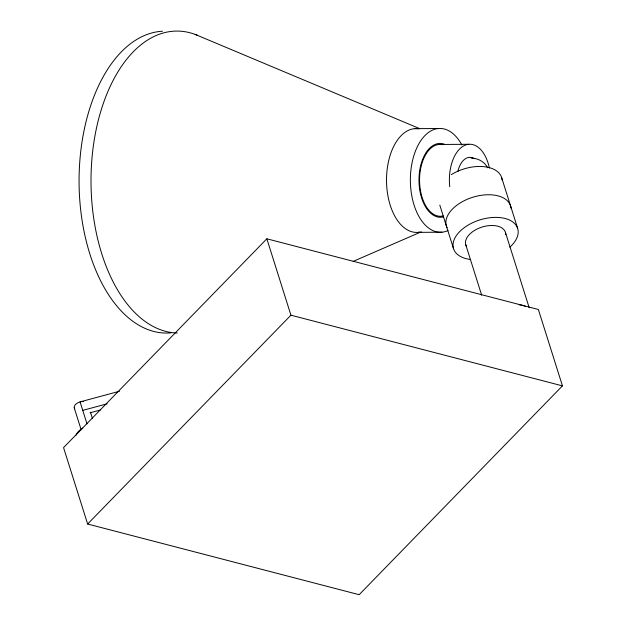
<?xml version="1.0" encoding="UTF-8"?>
<svg xmlns="http://www.w3.org/2000/svg" width="626" height="626" viewBox="0 0 626 626"><rect width="100%" height="100%" fill="white"/><g stroke="black" fill="none" stroke-linecap="round" stroke-linejoin="round"><path stroke-width="0.94" d="M266.848 238.796L63.555 447.621L87.64 524.017L359.152 594.7L562.445 385.874L538.36 309.479L266.848 238.796L290.933 315.191L562.445 385.874M87.64 524.017L290.933 315.191M353.127 261.402L421.282 231.831M119.535 391.242L80.073 401.892L87.006 423.888M82.749 410.382L107.179 403.793M90.097 412.792L100.434 409.999M414.553 128.666L438.411 128.518M438.959 144.481L468.788 144.285M418.121 232.356L441.979 232.199M471.088 158.12C477.81 158.096 484.563 161.696 487.646 167.784M195.116 34.391L419.616 128.596M501.598 177.455L517.655 228.38M505.401 232.277L529.205 307.773M465.807 244.86L481.676 295.19M439.804 205.132L453.56 248.757M90.441 412.135L92.452 418.52M74.251 407.878L81.161 429.78M519.22 304.807A20.775 12.066 -17.5 0 1 525.175 306.263M74.737 408.841A7.082 4.116 -17.5 0 1 76.137 403.927A7.082 4.116 -17.5 0 1 83.602 401.446M76.137 435.203A14.578 8.467 -17.5 0 1 82.765 428.145M466.464 246.308A20.775 12.066 -17.5 0 1 482.552 226.894A20.775 12.066 -17.5 0 1 505.745 234.64M469.907 259.399A33.624 19.531 -17.5 0 1 458.31 233.075A33.624 19.531 -17.5 0 1 505.464 218.584A33.624 19.531 -17.5 0 1 509.877 247.113M451.338 174.615A33.624 19.531 -17.5 0 1 484.086 166.672A33.624 19.531 -17.5 0 1 502.107 179.967M447.066 227.7A33.624 19.531 -17.5 0 1 473.17 197.135A33.624 19.531 -17.5 0 1 511.027 208.262M443.216 215.939A35.925 20.642 89.6 0 1 419.561 180.664A35.925 20.642 89.6 0 1 442.559 144.7M449.758 186.712A35.925 20.642 89.6 0 1 464.5 145.475A35.925 20.642 89.6 0 1 489.407 168.081M457.825 171.61A22.826 13.115 89.6 0 1 474.305 158.644M443.302 216.925A36.926 21.214 89.6 0 1 418.99 179.067A36.926 21.214 89.6 0 1 444.452 144.238M447.973 230.579A51.919 29.829 89.6 0 1 413.066 201.58A51.919 29.829 89.6 0 1 423.52 137.102A51.919 29.829 89.6 0 1 461.855 144.942M419.843 232.113A51.919 29.829 89.6 0 1 386.516 180.953A51.919 29.829 89.6 0 1 418.888 128.823M170.984 332.868A150.96 86.724 89.6 0 1 79.173 188.395A150.96 86.724 89.6 0 1 162.478 31.237M177.268 332.985A150.96 86.724 89.6 0 1 91.607 163.065A150.96 86.724 89.6 0 1 197.659 35.4"/></g></svg>
